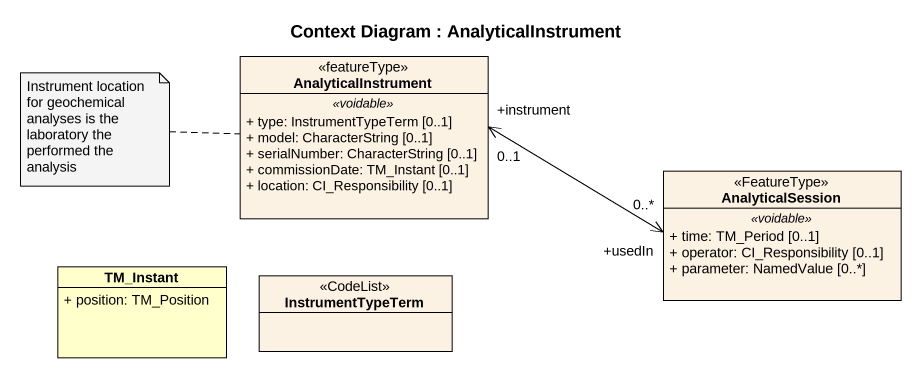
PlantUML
@startuml
title Context Diagram : AnalyticalInstrument
hide circle
hide empty members
skinparam classAttributeIconSize 0
class AnalyticalInstrument <<featureType>> #FCF2E3 {
  .. <<voidable>> ..
  + type: InstrumentTypeTerm [0..1]
  + model: CharacterString [0..1]
  + serialNumber: CharacterString [0..1]
  + commissionDate: TM_Instant [0..1]
  + location: CI_Responsibility [0..1]
}
class AnalyticalSession <<FeatureType>> #FCF2E3 {
  .. <<voidable>> ..
  + time: TM_Period [0..1]
  + operator: CI_Responsibility [0..1]
  + parameter: NamedValue [0..*]
}
class TM_Instant {
  + position: TM_Position
}
class InstrumentTypeTerm <<CodeList>> #FCF2E3
AnalyticalSession "+usedIn\n0..*" <-left-> "+instrument\n0..1" AnalyticalInstrument
note left of AnalyticalInstrument : Instrument location for geochemical analyses is the laboratory the performed the analysis
@enduml
